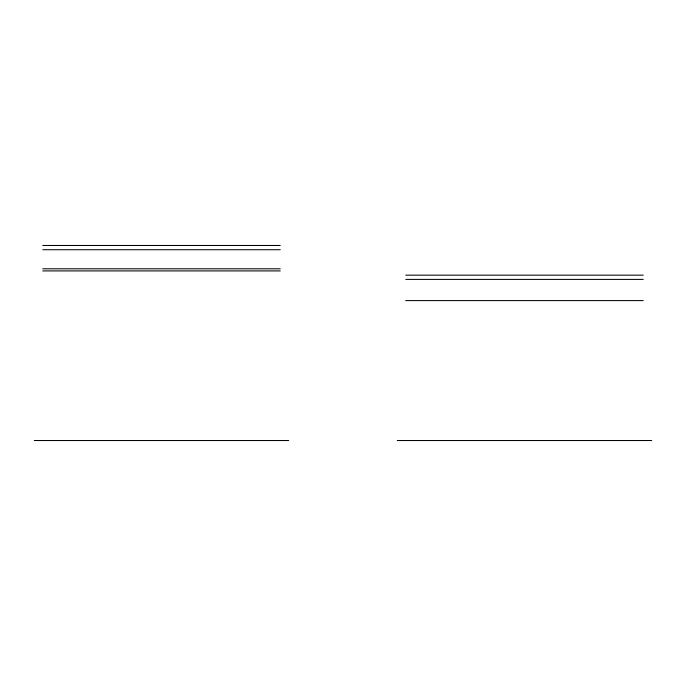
<?xml version="1.0" encoding="UTF-8"?>
<svg xmlns="http://www.w3.org/2000/svg" width="686" height="686" viewBox="0 0 686 686"><rect width="100%" height="100%" fill="white"/><g stroke="black" fill="none" stroke-linecap="round" stroke-linejoin="round"><path stroke-width="1.03" d="M42.781 245.477L280.231 245.477M42.781 249.721L280.231 249.721M42.781 268.801L280.231 268.801M42.781 270.919L280.231 270.919M405.769 275.155L643.219 275.155M405.769 279.399L643.219 279.399M405.769 300.597L643.219 300.597M34.3 440.523L288.703 440.523M397.297 440.523L651.7 440.523"/></g></svg>
